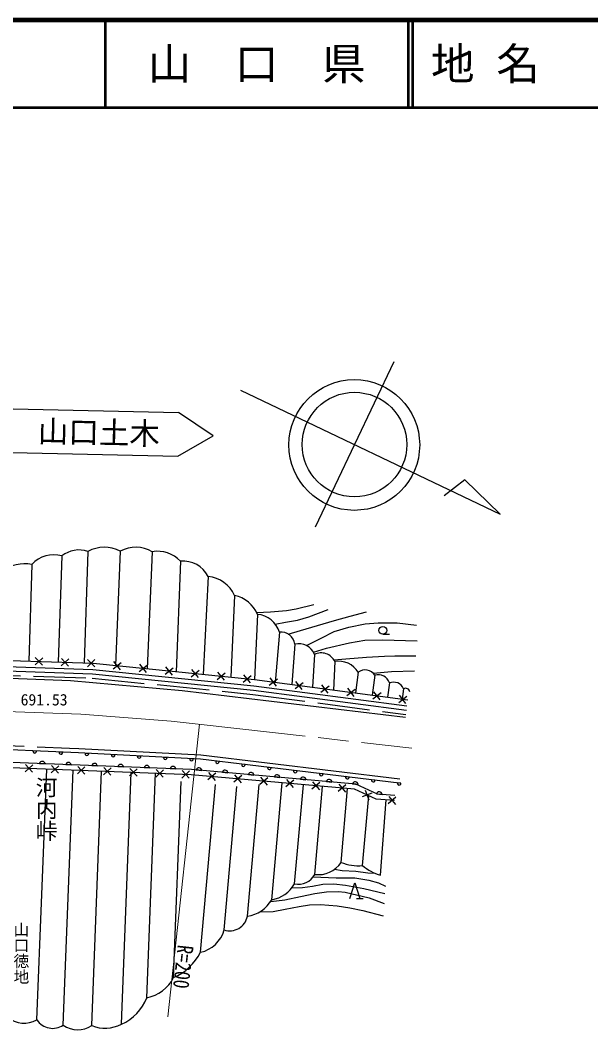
# Model space of a CAD drawing. Units: millimetres at full size, sheet at 1:1000; details may follow other scales. Extents: x 40000 to 680000, y 20000 to 380000.
# Drawn here: x 323248 to 388715, y 264194 to 380000 of the extents above; entities that cross this region are included whole.
import ezdxf
from ezdxf.enums import TextEntityAlignment as Align

# ---------------------------------------------------------------- set-up
doc = ezdxf.new("R2010")
doc.units = ezdxf.units.MM
doc.header["$LTSCALE"] = 1000
doc.linetypes.add('CHAIN', pattern=[18.5, 12, -1.5, 3.5, -1.5])
doc.linetypes.add('DASHED', pattern=[7.5, 6, -1.5])
for name, color, linetype, lineweight in [('M-BGD', 7, 'Continuous', 25), ('M-BMK', 2, 'CHAIN', 13), ('M-BMK-SRVR', 3, 'Continuous', 25), ('M-STR-HTXT', 7, 'Continuous', 13), ('M-STR-STRC', 7, 'Continuous', 25), ('M-TTL', 2, 'Continuous', 140), ('M-TTL-LINE', 7, 'Continuous', 50)]:
    doc.layers.add(name, color=color, linetype=linetype, lineweight=lineweight)
doc.layers.add('M-BMK-HTXT', color=7, linetype='Continuous')
doc.layers.add('M-TTL-TXT', color=7, linetype='Continuous')
doc.styles.add('@ＭＳ ゴシック', font='')
doc.styles.add('ＭＳ ゴシック', font='')
doc.styles.get('@ＭＳ ゴシック').set_extended_font_data('@MS Gothic')
doc.styles.get('ＭＳ ゴシック').set_extended_font_data('MS Gothic')

msp = doc.modelspace()

# ---------------------------------------------------------------- linework, layer by layer
at = {"layer": 'M-BGD'}
for p, q in [((328025, 318546), (327622, 306370)), ((331018, 319069), (330594, 306272)), ((334728, 319097), (334197, 305977)), ((338403, 319038), (337830, 305608)), ((324600, 317579), (324233, 306482)), ((341627, 317938), (341143, 305272)), ((344816, 316174), (344235, 304959)), ((347845, 314025), (347403, 304637)), ((350473, 311847), (350143, 304359)), ((352998, 309794), (352505, 304047)), ((364851, 309562), (365601, 309562)), ((354742, 308427), (354413, 303794)), ((357014, 307250), (356768, 303482)), ((324962, 306041), (325830, 306854)), ((325800, 306009), (324982, 306882)), ((327960, 305942), (328829, 306755)), ((328798, 305909), (327981, 306783)), ((330959, 305843), (331827, 306655)), ((331796, 305810), (330979, 306683)), ((333918, 305586), (334840, 306338)), ((334752, 305497), (333996, 306423)), ((336903, 305283), (337824, 306035)), ((337736, 305194), (336980, 306121)), ((339888, 304981), (340809, 305732)), ((340721, 304891), (339965, 305818)), ((359337, 306443), (359192, 303161)), ((342872, 304678), (343794, 305430)), ((343706, 304589), (342950, 305515)), ((345857, 304375), (346778, 305127)), ((346690, 304286), (345934, 305213)), ((348842, 304073), (349763, 304824)), ((349675, 303983), (348919, 304910)), ((362026, 305198), (361712, 302827)), ((363934, 304856), (363632, 302573)), ((351808, 303719), (352752, 304442)), ((352638, 303604), (351910, 304553)), ((354782, 303325), (355726, 304048)), ((355612, 303210), (354884, 304159)), ((357756, 302931), (358700, 303654)), ((358586, 302816), (357858, 303765)), ((365619, 303978), (365402, 302338)), ((360730, 302537), (361674, 303260)), ((361560, 302422), (360833, 303371)), ((363704, 302143), (364648, 302866)), ((364534, 302028), (363807, 302978)), ((366678, 301749), (367622, 302472)), ((367508, 301634), (366781, 302584)), ((367216, 303313), (367058, 302119)), ((325119, 296159), (324718, 296176)), ((328116, 296026), (327715, 296044)), ((331113, 295885), (330712, 295906)), ((334109, 295730), (333708, 295751)), ((337105, 295575), (336704, 295596)), ((340101, 295420), (339700, 295441)), ((324688, 294580), (323816, 293772)), ((323851, 294617), (324663, 293739)), ((325472, 294733), (326097, 294708)), ((327686, 294463), (326813, 293656)), ((326849, 294501), (327661, 293623)), ((328470, 294616), (329095, 294592)), ((330684, 294347), (329811, 293539)), ((329847, 294384), (330659, 293507)), ((331467, 294500), (332093, 294476)), ((333682, 294231), (332809, 293423)), ((332844, 294268), (333657, 293390)), ((334465, 294384), (335090, 294360)), ((335842, 294152), (336654, 293274)), ((337463, 294268), (338088, 294244)), ((340461, 294152), (341086, 294127)), ((343097, 295265), (342696, 295286)), ((346080, 294964), (345682, 295012)), ((349059, 294608), (348660, 294656)), ((352038, 294252), (351639, 294300)), ((325174, 265334), (326289, 294100)), ((328189, 264739), (329323, 293983)), ((331452, 264670), (332584, 293856)), ((334878, 264829), (335998, 293724)), ((336679, 294115), (335807, 293307)), ((337784, 267866), (338782, 293616)), ((339677, 293999), (338804, 293191)), ((338840, 294036), (339652, 293158)), ((342675, 293882), (341802, 293075)), ((341838, 293920), (342650, 293042)), ((343457, 294008), (344080, 293952)), ((345685, 293625), (344772, 292862)), ((344850, 293704), (345617, 292787)), ((346445, 293741), (347068, 293685)), ((348673, 293358), (347760, 292595)), ((347838, 293437), (348605, 292519)), ((349433, 293474), (350056, 293418)), ((351661, 293091), (350748, 292328)), ((350826, 293170), (351594, 292252)), ((352421, 293207), (353044, 293151)), ((355017, 293896), (354618, 293944)), ((357996, 293540), (357597, 293588)), ((360974, 293184), (360576, 293232)), ((340852, 270179), (341725, 292680)), ((343947, 273088), (345667, 292328)), ((346644, 275649), (348115, 292109)), ((349316, 277210), (350669, 292342)), ((352111, 279117), (353310, 292525)), ((354649, 292823), (353736, 292061)), ((353815, 292903), (354582, 291985)), ((354733, 280927), (355750, 292307)), ((355409, 292940), (356032, 292884)), ((357637, 292556), (356725, 291794)), ((356803, 292636), (357570, 291718)), ((357037, 282020), (357939, 292111)), ((358397, 292672), (359020, 292617)), ((360625, 292289), (359713, 291526)), ((359791, 292369), (360558, 291451)), ((360060, 283401), (360816, 291854)), ((361385, 292405), (362008, 292350)), ((363953, 292828), (363554, 292875)), ((366932, 292472), (366533, 292519)), ((363579, 291344), (362465, 290927)), ((362512, 283037), (363253, 291034)), ((362818, 291695), (363237, 290575)), ((364138, 291248), (364762, 291200)), ((366363, 290894), (365461, 290120)), ((365528, 290963), (366307, 290055)), ((364590, 281929), (365247, 290561)), ((361849, 279259), (362602, 279259))]:
    msp.add_line(p, q, dxfattribs=at)
for points in [[(350369, 312073), (351954, 312142), (353783, 312300), (354922, 312489), (356936, 312986)], [(352516, 310726), (353702, 310967), (355054, 311200), (356347, 311553), (358596, 312403)], [(353991, 309594), (355416, 309986), (357374, 310562), (359307, 311130), (361114, 311639), (362998, 312138)], [(356101, 308269), (357796, 309133), (359270, 309865), (360940, 310372), (362839, 310755), (364311, 310877), (366512, 310880), (368734, 310618)], [(356885, 307520), (358397, 307955), (361039, 308578), (362802, 308876), (364827, 308912), (368786, 308820)], [(359226, 306641), (360609, 306728), (362990, 306921), (365026, 307050), (366238, 307107), (368657, 307107)], [(245778, 303235), (272481, 304142), (317266, 306013), (331577, 305539), (350062, 303664), (367616, 301339)], [(280429, 305175), (317263, 306713), (331624, 306238), (350143, 304359), (367707, 302033)], [(178738, 300099), (190918, 301278), (200651, 301881), (212483, 302498), (221051, 303001), (225961, 302874), (240778, 301660), (268980, 302596), (311776, 304292), (318027, 304673), (329008, 304263), (341827, 303126), (367444, 300059)], [(240334, 302549), (272500, 303643), (317268, 305512), (331544, 305040), (350003, 303167), (367550, 300843)], [(363748, 305098), (365865, 305289), (368481, 305381)], [(366733, 292495), (343916, 295223), (329952, 295945), (317698, 296486), (308418, 296208), (299902, 296120), (278086, 295087), (255258, 294052), (241274, 293466), (232768, 293110), (219544, 292941), (212978, 292608), (192238, 291763), (172121, 290852), (153699, 289874), (140466, 289090), (129480, 288635), (120010, 288407), (114127, 288595), (105496, 288848), (99483, 289230), (70996, 291637)], [(328920, 296491), (329976, 296445), (343959, 295721), (366792, 292992)], [(366190, 290490), (364099, 290649), (361610, 291783), (342876, 293458), (322228, 294258), (305957, 294045), (284849, 294335)], [(366235, 291088), (364251, 291239), (361765, 292371), (342915, 294056), (322236, 294858), (305958, 294645), (284858, 294935)], [(359327, 282616), (360172, 282482), (361763, 282377), (363127, 282215), (363930, 282166)], [(356867, 281752), (359492, 281643), (361635, 281613), (363260, 281363), (364369, 281046), (365144, 280687)], [(354430, 280486), (355644, 280503), (356778, 280665), (357980, 280902), (359221, 280936), (360571, 280779), (362669, 280410), (365075, 279817)], [(361062, 279259), (361645, 281042), (362227, 279259)], [(351988, 278922), (353621, 279105), (355397, 279485), (357057, 279844), (358405, 280005), (359718, 280063), (360519, 280000), (363286, 279324), (365005, 278674)], [(350752, 277741), (352282, 277768), (353636, 278034), (355264, 278347), (356453, 278527), (357699, 278563), (359610, 278413), (361075, 278195), (362575, 277870), (364911, 277269)]]:
    msp.add_lwpolyline(points, dxfattribs=at)
at = {"layer": 'M-BGD', "linetype": 'DASHED'}
for points in [[(240233, 302046), (272519, 303143), (317270, 305012), (331510, 304540), (349945, 302671), (367484, 300348)], [(71034, 292135), (99520, 289729), (105519, 289347), (114142, 289095), (120012, 288907), (129464, 289135), (140441, 289589), (153671, 290374), (172097, 291351), (192217, 292262), (212955, 293108), (219529, 293441), (232754, 293610), (241253, 293966), (255236, 294551), (278062, 295587), (299887, 296620), (308408, 296708), (317701, 296987), (328920, 296491)]]:
    msp.add_lwpolyline(points, dxfattribs=at)
at = {"layer": 'M-BGD'}
msp.add_circle((364851, 310012), 450, dxfattribs=at)
for centre, radius, start, end in [((327091, 315306), 3372, 73.91026, 137.62305), ((330002, 316059), 3177, 71.34368, 128.47621), ((332900, 315564), 3978, 62.64198, 118.23277), ((336513, 315810), 3740, 59.65418, 118.51054), ((338969, 315422), 3660, 43.4267, 98.89168), ((323800, 312439), 5202, 81.15275, 121.54733), ((341959, 314774), 3182, 26.10421, 95.99047), ((344511, 312534), 3653, 24.09854, 85.20579), ((347073, 310419), 3688, 22.78347, 77.90265), ((350207, 308942), 2918, 16.99468, 84.78501), ((353206, 308264), 1545, 6.07689, 97.75031), ((355213, 306555), 1930, 21.1041, 104.11837), ((357777, 305699), 1729, 25.50021, 116.1886), ((359766, 303844), 2634, 30.93388, 99.37643), ((362832, 304200), 1283, 30.74492, 128.91477), ((364336, 303570), 1347, 17.60335, 107.3346), ((366090, 302859), 1214, 21.9633, 112.82541), ((367455, 302859), 513, 10.64746, 117.71147), ((324917, 296136), 203, 168.50943, 6.43282), ((327914, 296003), 203, 168.50943, 6.43282), ((330911, 295864), 203, 168.07811, 6.0015), ((333907, 295709), 203, 168.07811, 6.0015), ((336903, 295554), 203, 168.07811, 6.0015), ((339899, 295399), 203, 168.07811, 6.0015), ((325782, 294666), 318, 7.67126, 167.88899), ((328780, 294550), 318, 7.67126, 167.88899), ((331778, 294434), 318, 7.67126, 167.88899), ((334776, 294317), 318, 7.67126, 167.88899), ((337773, 294201), 318, 7.67126, 167.88899), ((340771, 294085), 318, 7.67126, 167.88899), ((342895, 295244), 203, 168.07811, 6.0015), ((343763, 293926), 318, 4.78269, 165.00042), ((345877, 294957), 203, 164.22145, 2.14483), ((348856, 294601), 203, 164.22145, 2.14483), ((351835, 294244), 203, 164.22145, 2.14483), ((346751, 293659), 318, 4.78269, 165.00042), ((349740, 293392), 318, 4.78269, 165.00042), ((352728, 293124), 318, 4.78269, 165.00042), ((354814, 293888), 203, 164.22145, 2.14483), ((355716, 292857), 318, 4.78269, 165.00042), ((357792, 293532), 203, 164.22145, 2.14483), ((360771, 293176), 203, 164.22145, 2.14483), ((358704, 292590), 318, 4.78269, 165.00042), ((361692, 292323), 318, 4.78269, 165.00042), ((363750, 292820), 203, 164.22145, 2.14483), ((366729, 292464), 203, 164.22145, 2.14483), ((364446, 291169), 318, 5.53816, 165.7559), ((357458, 285098), 3107, 262.20865, 326.88552), ((362064, 288452), 5434, 248.36324, 274.73643), ((366213, 287475), 5779, 230.17496, 253.68313), ((355148, 283026), 2140, 258.81879, 331.95553), ((351470, 282848), 3786, 279.74283, 329.50278), ((348672, 281157), 3999, 279.26819, 329.3236), ((347285, 277618), 2071, 251.95622, 348.64423), ((343180, 276596), 3591, 282.33392, 344.69516), ((338306, 275988), 6342, 293.66934, 332.79469), ((336846, 272302), 4534, 281.93914, 332.0819), ((332443, 270068), 5778, 294.92986, 337.58878), ((323722, 267974), 3013, 230.27709, 298.80228), ((326972, 266510), 2149, 213.17332, 304.48808), ((329870, 267060), 2866, 234.09207, 303.5091), ((332986, 268603), 4221, 248.68901, 296.62417)]:
    msp.add_arc(centre, radius, start, end, dxfattribs=at)
at = {"layer": 'M-BMK'}
msp.add_lwpolyline([(71350, 296218), (83246, 294833), (94518, 293592), (107228, 292823), (119266, 292483), (134607, 292853), (152961, 293799), (170633, 294368), (270378, 298710), (307442, 300354), (315047, 300618), (321656, 300686), (330214, 300386), (340581, 299594), (344016, 299222), (368192, 296495)], dxfattribs=at)
at = {"layer": 'M-BMK-SRVR'}
for p, q in [((366119, 340795), (357078, 321841)), ((348511, 337560), (378322, 323340)), ((374252, 327283), (371882, 325442)), ((378322, 323340), (374252, 327283))]:
    msp.add_line(p, q, dxfattribs=at)
for centre, radius in [((361580, 331279), 7500), ((361598, 331318), 6000)]:
    msp.add_circle(centre, radius, dxfattribs=at)
at = {"layer": 'M-STR-HTXT'}
msp.add_line((340187, 265688), (343813, 299244), dxfattribs=at)
at = {"layer": 'M-STR-STRC'}
for p, q in [((322433, 335407), (341429, 334982)), ((345378, 332343), (341429, 334982)), ((341317, 329984), (345378, 332343)), ((322321, 330409), (341317, 329984))]:
    msp.add_line(p, q, dxfattribs=at)
at = {"layer": 'M-TTL'}
msp.add_line((680000, 380000), (40000, 380000), dxfattribs=at)
at = {"layer": 'M-TTL-LINE'}
for p, q in [((333000, 380000), (333000, 370000)), ((367750, 380000), (367750, 370000)), ((368250, 380000), (368250, 370000)), ((40000, 370000), (680000, 370000))]:
    msp.add_line(p, q, dxfattribs=at)

# ---------------------------------------------------------------- texts
at = {"layer": 'M-BGD', "style": 'ＭＳ ゴシック'}
msp.add_text('691.53', height=1320, dxfattribs=at).set_placement((325992, 301002), align=Align.BOTTOM_CENTER)
at = {"layer": 'M-BMK-HTXT', "style": '@ＭＳ ゴシック'}
for s, height, p in [('河内峠', 1833, (326256, 293267)), ('山口徳地', 1320, (323366, 276587))]:
    msp.add_text(s, height=height, rotation=270, dxfattribs=at).set_placement(p, align=Align.MIDDLE_LEFT)
at = {"layer": 'M-STR-HTXT', "style": 'ＭＳ ゴシック', "width": 0.8}
msp.add_text('R=200', height=1833, rotation=263.834, dxfattribs=at).set_placement((340509, 271572), align=Align.BOTTOM_CENTER)
at = {"layer": 'M-STR-STRC', "style": 'ＭＳ ゴシック'}
msp.add_text('山口土木', height=2566, rotation=358.718, dxfattribs=at).set_placement((325234, 330817), align=Align.BOTTOM_LEFT)
at = {"layer": 'M-TTL-TXT', "style": 'ＭＳ ゴシック'}
msp.add_text('山\u3000口\u3000県', height=3666, dxfattribs=at).set_placement((350375, 375000), align=Align.MIDDLE_CENTER)
msp.add_text('地 名', height=3666, dxfattribs=at).set_placement((370380, 375000), align=Align.MIDDLE_LEFT)

doc.saveas('drawing.dxf')
